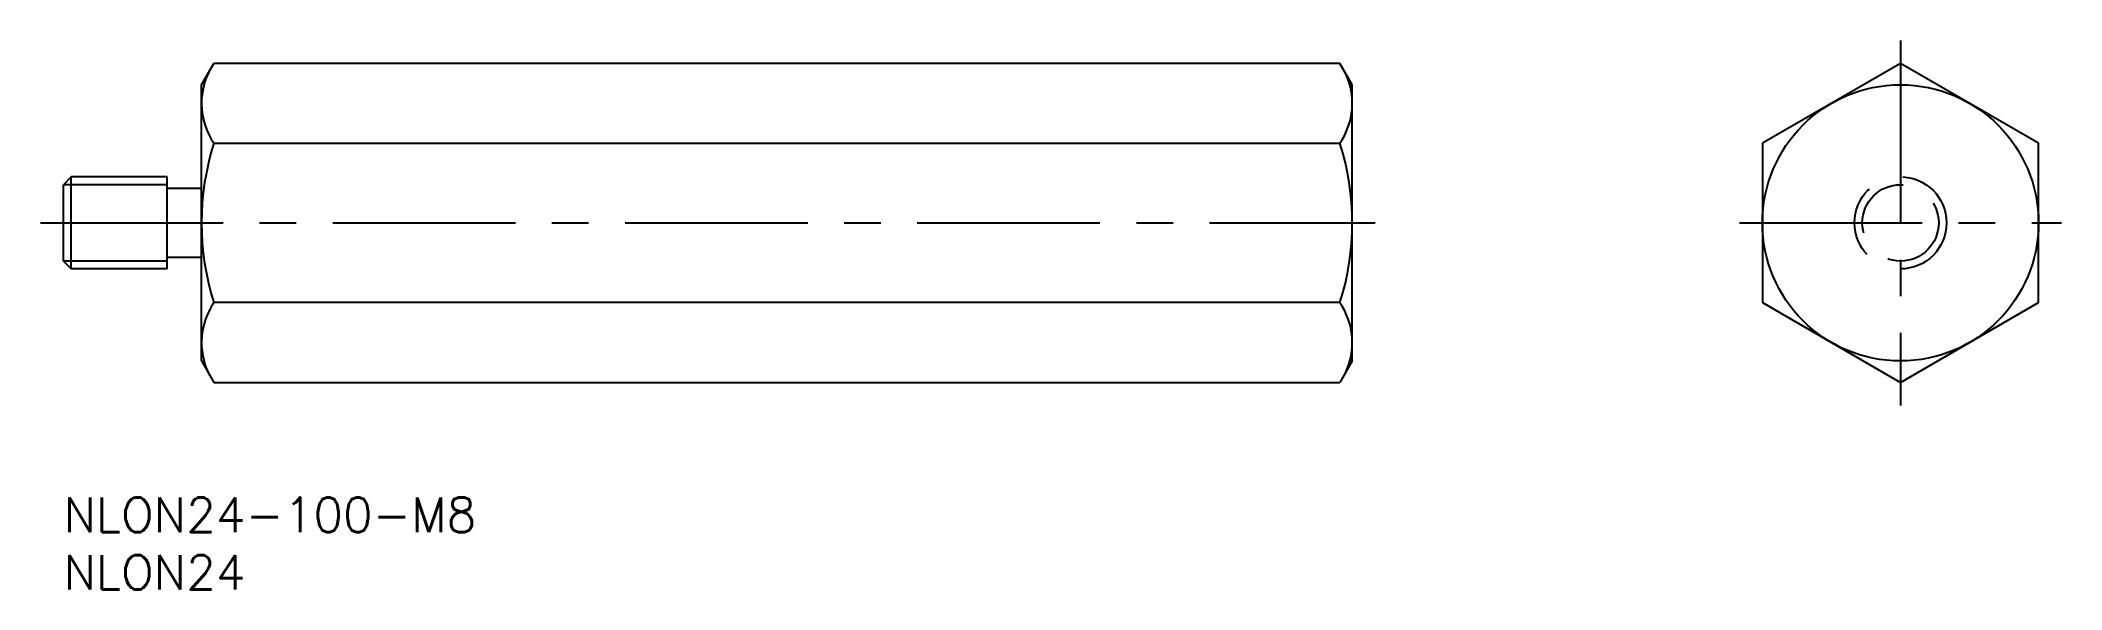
# Model space of a CAD drawing. Extents: x -2 to 174, y -8 to 40.
import ezdxf

# ---------------------------------------------------------------- set-up
doc = ezdxf.new("R2010")
doc.units = 0
doc.header["$LTSCALE"] = 0.5
doc.linetypes.add('CENTER', pattern=[50.8, 31.75, -6.35, 6.35, -6.35])
doc.linetypes.add('DASHED', pattern=[19.05, 12.7, -6.35])
for name, color, linetype in [('MSM_CENTER', 1, 'CENTER'), ('MSM_CONTINUOUS', 7, 'CONTINUOUS'), ('MSM_DASHED', 4, 'DASHED'), ('MSM_NARROW', 5, 'CONTINUOUS'), ('MSM_PART_NUMBER', 7, 'CONTINUOUS')]:
    doc.layers.add(name, color=color, linetype=linetype)
doc.styles.get("Standard").update_dxf_attribs({"font": 'txt.shx', "height": 3, "bigfont": 'bigfont.shx'})

# ---------------------------------------------------------------- blocks, each defined once
blk = doc.blocks.new('*U4')
at = {"layer": 'MSM_PART_NUMBER'}
blk.add_text('NLON24-100-M8', height=3, dxfattribs=at).set_placement((0, -3))
blk = doc.blocks.new('*U5')
at = {"layer": 'MSM_PART_NUMBER'}
blk.add_text('NLON24', height=3, dxfattribs=at).set_placement((0, -8))

msp = doc.modelspace()

# ---------------------------------------------------------------- linework, layer by layer
at = {"layer": 'MSM_CENTER'}
for p, q in [((159.64, 39.71), (159.64, 8)), ((-2, 23.86), (114, 23.86)), ((145.64, 23.86), (173.64, 23.86))]:
    msp.add_line(p, q, dxfattribs=at)
at = {"layer": 'MSM_CONTINUOUS'}
for p, q in [((12, 35.86), (13.07, 37.71)), ((110.93, 37.71), (13.07, 37.71)), ((112, 35.86), (110.93, 37.71)), ((159.64, 37.71), (147.64, 30.78)), ((171.64, 30.78), (159.64, 37.71)), ((12, 11.86), (12, 35.86)), ((112, 11.86), (112, 35.86)), ((13.07, 30.78), (110.93, 30.78)), ((147.64, 30.78), (147.64, 16.93)), ((171.64, 16.93), (171.64, 30.78)), ((0.68, 27.86), (0, 27.18)), ((0, 20.53), (0, 27.18)), ((9, 27.86), (0.68, 27.86)), ((0.68, 19.86), (0.68, 27.86)), ((9, 19.86), (9, 27.86)), ((12, 26.86), (9, 26.86)), ((0, 20.53), (0.68, 19.86)), ((9, 19.86), (0.68, 19.86)), ((12, 20.86), (9, 20.86)), ((110.93, 16.93), (13.07, 16.93)), ((147.64, 16.93), (159.64, 10)), ((159.64, 10), (171.64, 16.93)), ((12, 11.86), (13.07, 10)), ((112, 11.86), (110.93, 10)), ((13.07, 10), (110.93, 10))]:
    msp.add_line(p, q, dxfattribs=at)
msp.add_circle((159.64, 23.86), 12, dxfattribs=at)
for centre, radius, start, end in [((18.13, 34.25), 6.13, 154.3842, 214.3842), ((105.87, 34.25), 6.13, 325.6158, 25.6158), ((34.93, 23.86), 22.93, 162.412, 197.588), ((89.07, 23.86), 22.93, 342.412, 17.588), ((18.13, 13.46), 6.13, 145.6158, 205.6158), ((105.87, 13.46), 6.13, 334.3842, 34.3842)]:
    msp.add_arc(centre, radius, start, end, dxfattribs=at)
at = {"layer": 'MSM_DASHED'}
for radius in [4, 3.32]:
    msp.add_circle((159.64, 23.86), radius, dxfattribs=at)
at = {"layer": 'MSM_NARROW'}
for p, q in [((9, 27.18), (0, 27.18)), ((9, 20.53), (0, 20.53))]:
    msp.add_line(p, q, dxfattribs=at)

# ---------------------------------------------------------------- block references
at = {"layer": 'MSM_CONTINUOUS'}
for name in ['*U4', '*U5']:
    msp.add_blockref(name, (0, 0), dxfattribs=at)

doc.saveas('drawing.dxf')
